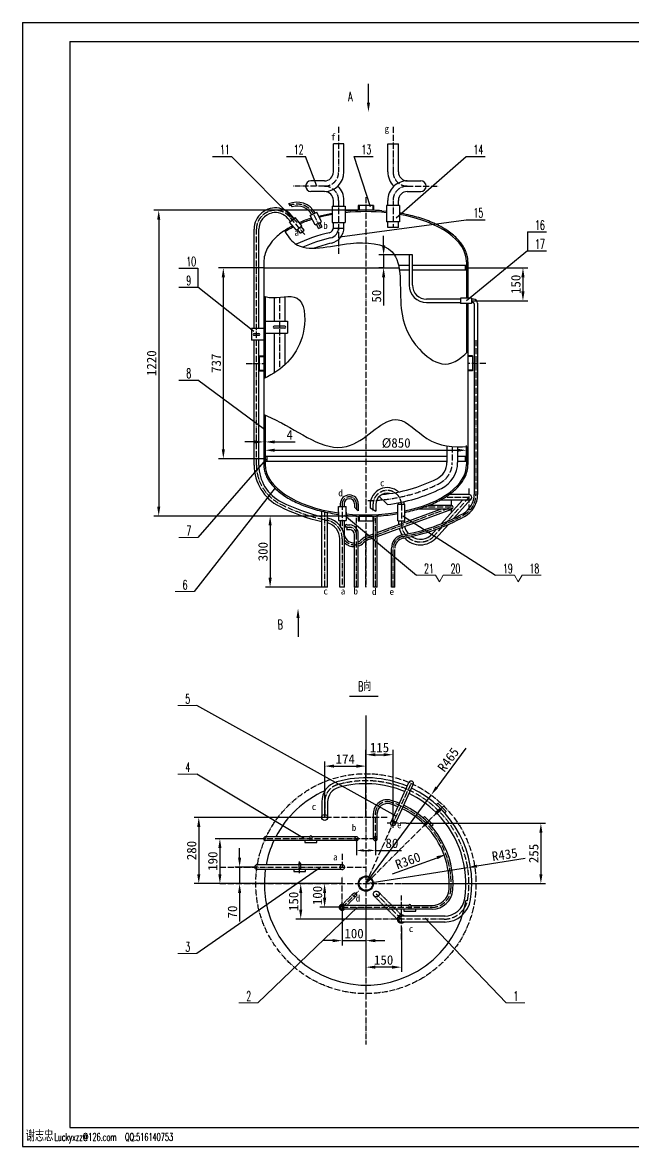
# Model space of a CAD drawing. Extents: x 43 to 6800, y -21879 to -17127.
# Drawn here: x 43 to 2619, y -21879 to -17127 of the extents above; entities that cross this region are included whole.
import ezdxf

# ---------------------------------------------------------------- set-up
doc = ezdxf.new("R2010")
doc.units = 0
doc.header["$LTSCALE"] = 10
doc.header["$MEASUREMENT"] = 0
doc.linetypes.add('DASHED2', pattern=[0.375, 0.25, -0.125])
doc.linetypes.add('DHX', pattern=[3.36, 2.5, -0.4, 0.06, -0.4])
doc.layers.get('0').update_dxf_attribs({"linetype": 'CONTINUOUS'})
doc.layers.get('DEFPOINTS').update_dxf_attribs({"linetype": 'CONTINUOUS'})
doc.layers.add('图层4', color=7, linetype='DASHED2')
doc.layers.add('细直线', color=7, linetype='CONTINUOUS', lineweight=15)
doc.styles.add('HZ', font='txt.shx', dxfattribs={"width": 0.6, "height": 5, "bigfont": 'hztxt.shx'})
doc.dimstyles.new('xie大字体ISO-25', dxfattribs={"dimtxt": 40, "dimasz": 40, "dimexe": 20, "dimexo": 0, "dimgap": 10, "dimtad": 1, "dimtxsty": 'Standard', "dimcen": 2.5, "dimadec": 0, "dimazin": 0, "dimtfac": 1, "dimtmove": 0, "dimatfit": 3, "dimfxl": 0, "dimarcsym": 0})

# ---------------------------------------------------------------- blocks, each defined once
blk = doc.blocks.new('*D79')
at = {"color": 0, "lineweight": -2}
for p, q in [((959.7, -20657.8), (959.7, -20617.8)), ((1033.4, -20697.8), (939.7, -20697.8)), ((959.7, -20697.8), (959.7, -20767.8)), ((1028.1, -20767.8), (939.7, -20767.8)), ((959.7, -20807.8), (959.7, -20927.8))]:
    blk.add_line(p, q, dxfattribs=at)
at = {"color": 0}
for points in [[(953.1, -20657.8), (966.4, -20657.8), (959.7, -20697.8)], [(953.1, -20807.8), (966.4, -20807.8), (959.7, -20767.8)]]:
    blk.add_solid(points, dxfattribs=at)
at = {"layer": 'DEFPOINTS', "color": 0}
for p in [(1033.4, -20697.8), (959.7, -20767.8), (1028.1, -20767.8)]:
    blk.add_point(p, dxfattribs=at)
at = {"color": 0, "insert": (929.7, -20887.8), "char_height": 40, "attachment_point": 5, "rotation": 90}
blk.add_mtext('70', dxfattribs=at)
blk = doc.blocks.new('*D80')
at = {"color": 0, "lineweight": -2}
for p, q in [((1493.1, -20953.7), (1493.1, -21140.9)), ((1643.1, -20953.7), (1643.1, -21140.9)), ((1603.1, -21120.9), (1533.1, -21120.9))]:
    blk.add_line(p, q, dxfattribs=at)
at = {"color": 0}
for points in [[(1533.1, -21114.3), (1533.1, -21127.6), (1493.1, -21120.9)], [(1603.1, -21114.3), (1603.1, -21127.6), (1643.1, -21120.9)]]:
    blk.add_solid(points, dxfattribs=at)
at = {"layer": 'DEFPOINTS', "color": 0}
for p in [(1493.1, -20953.7), (1643.1, -20953.7), (1493.1, -21120.9)]:
    blk.add_point(p, dxfattribs=at)
at = {"color": 0, "insert": (1568.1, -21090.9), "char_height": 40, "attachment_point": 5}
blk.add_mtext('150', dxfattribs=at)
blk = doc.blocks.new('*D81')
at = {"color": 0, "lineweight": -2}
for p, q in [((2166.5, -20661.8), (1962.3, -20694)), ((1493.1, -20767.8), (1922.8, -20700.2))]:
    blk.add_line(p, q, dxfattribs=at)
at = {"color": 0}
blk.add_solid([(1961.3, -20687.4), (1963.4, -20700.5), (1922.8, -20700.2)], dxfattribs=at)
at = {"layer": 'DEFPOINTS', "color": 0}
for p in [(1922.8, -20700.2), (1493.1, -20767.8)]:
    blk.add_point(p, dxfattribs=at)
at = {"color": 0, "insert": (2079.5, -20645.1), "char_height": 40, "attachment_point": 5, "rotation": 8.9491}
blk.add_mtext('R435', dxfattribs=at)
blk = doc.blocks.new('*D82')
at = {"color": 0, "lineweight": -2}
for p, q in [((1914.7, -20194.5), (1792.3, -20361)), ((1493.1, -20767.8), (1768.6, -20393.2))]:
    blk.add_line(p, q, dxfattribs=at)
at = {"color": 0}
blk.add_solid([(1786.9, -20357), (1797.7, -20364.9), (1768.6, -20393.2)], dxfattribs=at)
at = {"layer": 'DEFPOINTS', "color": 0}
for p in [(1768.6, -20393.2), (1493.1, -20767.8)]:
    blk.add_point(p, dxfattribs=at)
at = {"color": 0, "insert": (1841.2, -20243.9), "char_height": 40, "attachment_point": 5, "rotation": 53.6732}
blk.add_mtext('R465', dxfattribs=at)
blk = doc.blocks.new('*D83')
at = {"color": 0, "lineweight": -2}
for p, q in [((1068.7, -20577.8), (856.5, -20577.8)), ((876.5, -20617.8), (876.5, -20727.8)), ((1064.1, -20767.8), (856.5, -20767.8))]:
    blk.add_line(p, q, dxfattribs=at)
at = {"color": 0}
for points in [[(869.8, -20617.8), (883.2, -20617.8), (876.5, -20577.8)], [(869.8, -20727.8), (883.2, -20727.8), (876.5, -20767.8)]]:
    blk.add_solid(points, dxfattribs=at)
at = {"layer": 'DEFPOINTS', "color": 0}
for p in [(1068.7, -20577.8), (876.5, -20767.8), (1064.1, -20767.8)]:
    blk.add_point(p, dxfattribs=at)
at = {"color": 0, "insert": (846.5, -20672.8), "char_height": 40, "attachment_point": 5, "rotation": 90}
blk.add_mtext('190', dxfattribs=at)
blk = doc.blocks.new('*D84')
at = {"color": 0, "lineweight": -2}
for p, q in [((1453.1, -20577.8), (1453.1, -20647.5)), ((1533.1, -20577.8), (1533.1, -20647.5)), ((1483.1, -20627.5), (1503.1, -20627.5)), ((1533.1, -20627.5), (1643.1, -20627.5))]:
    blk.add_line(p, q, dxfattribs=at)
at = {"color": 0}
for points in [[(1483.1, -20622.5), (1483.1, -20632.5), (1453.1, -20627.5)], [(1503.1, -20622.5), (1503.1, -20632.5), (1533.1, -20627.5)]]:
    blk.add_solid(points, dxfattribs=at)
at = {"layer": 'DEFPOINTS', "color": 0}
for p in [(1453.1, -20577.8), (1533.1, -20577.8), (1533.1, -20627.5)]:
    blk.add_point(p, dxfattribs=at)
at = {"color": 0, "insert": (1603.1, -20597.5), "char_height": 40, "attachment_point": 5}
blk.add_mtext('80', dxfattribs=at)
blk = doc.blocks.new('*D85')
at = {"color": 0, "lineweight": -2}
for p, q in [((1393.1, -20867.8), (1393.1, -21028.8)), ((1493.1, -20867.8), (1493.1, -21028.8)), ((1353.1, -21008.8), (1313.1, -21008.8)), ((1393.1, -21008.8), (1493.1, -21008.8)), ((1533.1, -21008.8), (1573.1, -21008.8))]:
    blk.add_line(p, q, dxfattribs=at)
at = {"color": 0}
for points in [[(1353.1, -21002.1), (1353.1, -21015.5), (1393.1, -21008.8)], [(1533.1, -21002.1), (1533.1, -21015.5), (1493.1, -21008.8)]]:
    blk.add_solid(points, dxfattribs=at)
at = {"layer": 'DEFPOINTS', "color": 0}
for p in [(1393.1, -20867.8), (1493.1, -20867.8), (1493.1, -21008.8)]:
    blk.add_point(p, dxfattribs=at)
at = {"color": 0, "insert": (1443.1, -20978.8), "char_height": 40, "attachment_point": 5}
blk.add_mtext('100', dxfattribs=at)
blk = doc.blocks.new('*D86')
at = {"color": 0, "lineweight": -2}
for p, q in [((1319.1, -20487.8), (767.2, -20487.8)), ((787.2, -20527.8), (787.2, -20727.8)), ((1319.1, -20767.8), (767.2, -20767.8))]:
    blk.add_line(p, q, dxfattribs=at)
at = {"color": 0}
for points in [[(780.5, -20527.8), (793.9, -20527.8), (787.2, -20487.8)], [(780.5, -20727.8), (793.9, -20727.8), (787.2, -20767.8)]]:
    blk.add_solid(points, dxfattribs=at)
at = {"layer": 'DEFPOINTS', "color": 0}
for p in [(1319.1, -20487.8), (787.2, -20767.8), (1319.1, -20767.8)]:
    blk.add_point(p, dxfattribs=at)
at = {"color": 0, "insert": (757.2, -20627.8), "char_height": 40, "attachment_point": 5, "rotation": 90}
blk.add_mtext('280', dxfattribs=at)
blk = doc.blocks.new('*D87')
at = {"color": 0, "lineweight": -2}
for p, q in [((1493.1, -20056.7), (1493.1, -20290.9)), ((1319.1, -20487.8), (1319.1, -20250.9)), ((1359.1, -20270.9), (1453.1, -20270.9))]:
    blk.add_line(p, q, dxfattribs=at)
at = {"color": 0}
for points in [[(1359.1, -20264.2), (1359.1, -20277.6), (1319.1, -20270.9)], [(1453.1, -20264.2), (1453.1, -20277.6), (1493.1, -20270.9)]]:
    blk.add_solid(points, dxfattribs=at)
at = {"layer": 'DEFPOINTS', "color": 0}
for p in [(1493.1, -20056.7), (1493.1, -20270.9), (1319.1, -20487.8)]:
    blk.add_point(p, dxfattribs=at)
at = {"color": 0, "insert": (1406.1, -20240.9), "char_height": 40, "attachment_point": 5}
blk.add_mtext('174', dxfattribs=at)
blk = doc.blocks.new('*D88')
at = {"color": 0, "lineweight": -2}
for p, q in [((1663.1, -20512.8), (2252.3, -20512.8)), ((2232.3, -20552.8), (2232.3, -20727.8)), ((1643.1, -20767.8), (2252.3, -20767.8))]:
    blk.add_line(p, q, dxfattribs=at)
at = {"color": 0}
for points in [[(2225.7, -20552.8), (2239, -20552.8), (2232.3, -20512.8)], [(2225.7, -20727.8), (2239, -20727.8), (2232.3, -20767.8)]]:
    blk.add_solid(points, dxfattribs=at)
at = {"layer": 'DEFPOINTS', "color": 0}
for p in [(1663.1, -20512.8), (1643.1, -20767.8), (2232.3, -20767.8)]:
    blk.add_point(p, dxfattribs=at)
at = {"color": 0, "insert": (2202.3, -20640.3), "char_height": 40, "attachment_point": 5, "rotation": 90}
blk.add_mtext('255', dxfattribs=at)
blk = doc.blocks.new('*D89')
at = {"color": 0, "lineweight": -2}
for p, q in [((1493.1, -20487.8), (1493.1, -20202.8)), ((1533.1, -20222.8), (1568.1, -20222.8)), ((1608.1, -20512.2), (1608.1, -20202.8))]:
    blk.add_line(p, q, dxfattribs=at)
at = {"color": 0}
for points in [[(1533.1, -20216.1), (1533.1, -20229.4), (1493.1, -20222.8)], [(1568.1, -20216.1), (1568.1, -20229.4), (1608.1, -20222.8)]]:
    blk.add_solid(points, dxfattribs=at)
at = {"layer": 'DEFPOINTS', "color": 0}
for p in [(1608.1, -20222.8), (1493.1, -20487.8), (1608.1, -20512.2)]:
    blk.add_point(p, dxfattribs=at)
at = {"color": 0, "insert": (1550.6, -20192.8), "char_height": 40, "attachment_point": 5}
blk.add_mtext('115', dxfattribs=at)
blk = doc.blocks.new('*D91')
at = {"color": 0, "lineweight": -2}
blk.add_line((1605.8, -20726.7), (1793.7, -20658.1), dxfattribs=at)
at = {"color": 0}
blk.add_solid([(1791.4, -20651.8), (1796, -20664.3), (1831.3, -20644.4)], dxfattribs=at)
at = {"layer": 'DEFPOINTS', "color": 0}
for p in [(1831.3, -20644.4), (1493.1, -20767.8)]:
    blk.add_point(p, dxfattribs=at)
at = {"color": 0, "insert": (1670.7, -20671.1), "char_height": 40, "attachment_point": 5, "rotation": 20.0592}
blk.add_mtext('R360', dxfattribs=at)
blk = doc.blocks.new('*D92')
at = {"color": 0, "lineweight": -2}
for p, q in [((1393.1, -20767.8), (1298.7, -20767.8)), ((1318.7, -20807.8), (1318.7, -20827.8)), ((1393.1, -20867.8), (1298.7, -20867.8))]:
    blk.add_line(p, q, dxfattribs=at)
at = {"color": 0}
for points in [[(1312.1, -20807.8), (1325.4, -20807.8), (1318.7, -20767.8)], [(1312.1, -20827.8), (1325.4, -20827.8), (1318.7, -20867.8)]]:
    blk.add_solid(points, dxfattribs=at)
at = {"layer": 'DEFPOINTS', "color": 0}
for p in [(1393.1, -20767.8), (1318.7, -20867.8), (1393.1, -20867.8)]:
    blk.add_point(p, dxfattribs=at)
at = {"color": 0, "insert": (1288.7, -20817.8), "char_height": 40, "attachment_point": 5, "rotation": 90}
blk.add_mtext('100', dxfattribs=at)
blk = doc.blocks.new('*D93')
at = {"color": 0, "lineweight": -2}
for p, q in [((1393.1, -20767.8), (1197.9, -20767.8)), ((1217.9, -20807.8), (1217.9, -20877.8)), ((1493.1, -20917.8), (1197.9, -20917.8))]:
    blk.add_line(p, q, dxfattribs=at)
at = {"color": 0}
for points in [[(1211.2, -20807.8), (1224.5, -20807.8), (1217.9, -20767.8)], [(1211.2, -20877.8), (1224.5, -20877.8), (1217.9, -20917.8)]]:
    blk.add_solid(points, dxfattribs=at)
at = {"layer": 'DEFPOINTS', "color": 0}
for p in [(1393.1, -20767.8), (1217.9, -20917.8), (1493.1, -20917.8)]:
    blk.add_point(p, dxfattribs=at)
at = {"color": 0, "insert": (1187.9, -20842.8), "char_height": 40, "attachment_point": 5, "rotation": 90}
blk.add_mtext('150', dxfattribs=at)
blk = doc.blocks.new('*D163')
at = {"color": 0, "lineweight": -2}
for p, q in [((1062.1, -18164.2), (870.9, -18164.2)), ((890.9, -18204.2), (890.9, -18931.2)), ((1062.1, -18971.2), (870.9, -18971.2))]:
    blk.add_line(p, q, dxfattribs=at)
at = {"color": 0}
for points in [[(884.2, -18204.2), (897.6, -18204.2), (890.9, -18164.2)], [(884.2, -18931.2), (897.6, -18931.2), (890.9, -18971.2)]]:
    blk.add_solid(points, dxfattribs=at)
at = {"layer": 'DEFPOINTS', "color": 0}
for p in [(1062.1, -18164.2), (890.9, -18971.2), (1062.1, -18971.2)]:
    blk.add_point(p, dxfattribs=at)
at = {"color": 0, "insert": (860.9, -18567.7), "char_height": 40, "attachment_point": 5, "rotation": 90}
blk.add_mtext('737', dxfattribs=at)
blk = doc.blocks.new('*D164')
at = {"color": 0, "lineweight": -2}
for p, q in [((1453.1, -19213.7), (1068.6, -19213.7)), ((1088.6, -19253.7), (1088.6, -19474.7)), ((1307.3, -19514.7), (1068.6, -19514.7))]:
    blk.add_line(p, q, dxfattribs=at)
at = {"color": 0}
for points in [[(1081.9, -19253.7), (1095.3, -19253.7), (1088.6, -19213.7)], [(1081.9, -19474.7), (1095.3, -19474.7), (1088.6, -19514.7)]]:
    blk.add_solid(points, dxfattribs=at)
at = {"layer": 'DEFPOINTS', "color": 0}
for p in [(1453.1, -19213.7), (1088.6, -19514.7), (1307.3, -19514.7)]:
    blk.add_point(p, dxfattribs=at)
at = {"color": 0, "insert": (1058.6, -19364.2), "char_height": 40, "attachment_point": 5, "rotation": 90}
blk.add_mtext('300', dxfattribs=at)
blk = doc.blocks.new('*D165')
at = {"color": 0, "lineweight": -2}
for p, q in [((1068.1, -18961.2), (1068.1, -18915.6)), ((1108.1, -18935.6), (1878.1, -18935.6)), ((1918.1, -18961.2), (1918.1, -18915.6))]:
    blk.add_line(p, q, dxfattribs=at)
at = {"color": 0}
for points in [[(1108.1, -18928.9), (1108.1, -18942.2), (1068.1, -18935.6)], [(1878.1, -18928.9), (1878.1, -18942.2), (1918.1, -18935.6)]]:
    blk.add_solid(points, dxfattribs=at)
at = {"layer": 'DEFPOINTS', "color": 0}
for p in [(1918.1, -18935.6), (1068.1, -18961.2), (1918.1, -18961.2)]:
    blk.add_point(p, dxfattribs=at)
at = {"color": 0, "insert": (1621.1, -18905.6), "char_height": 40, "attachment_point": 5}
blk.add_mtext('%%c850', dxfattribs=at)
blk = doc.blocks.new('*D166')
at = {"color": 0, "lineweight": -2}
for p, q in [((1062.1, -18787.7), (1062.1, -18920.4)), ((1068.1, -18787.7), (1068.1, -18920.4)), ((1022.1, -18900.4), (982.1, -18900.4)), ((1062.1, -18900.4), (1068.1, -18900.4)), ((1108.1, -18900.4), (1194.8, -18900.4))]:
    blk.add_line(p, q, dxfattribs=at)
at = {"color": 0}
for points in [[(1022.1, -18893.8), (1022.1, -18907.1), (1062.1, -18900.4)], [(1108.1, -18893.8), (1108.1, -18907.1), (1068.1, -18900.4)]]:
    blk.add_solid(points, dxfattribs=at)
at = {"layer": 'DEFPOINTS', "color": 0}
for p in [(1062.1, -18787.7), (1068.1, -18787.7), (1068.1, -18900.4)]:
    blk.add_point(p, dxfattribs=at)
at = {"color": 0, "insert": (1171.5, -18870.4), "char_height": 40, "attachment_point": 5}
blk.add_mtext('4', dxfattribs=at)
blk = doc.blocks.new('*D167')
at = {"color": 0, "lineweight": -2}
for p, q in [((1461.1, -17921.3), (598, -17921.3)), ((618, -17961.3), (618, -19173.7)), ((1068.6, -19213.7), (598, -19213.7))]:
    blk.add_line(p, q, dxfattribs=at)
at = {"color": 0}
for points in [[(611.3, -17961.3), (624.7, -17961.3), (618, -17921.3)], [(611.3, -19173.7), (624.7, -19173.7), (618, -19213.7)]]:
    blk.add_solid(points, dxfattribs=at)
at = {"layer": 'DEFPOINTS', "color": 0}
for p in [(1461.1, -17921.3), (618, -19213.7), (1068.6, -19213.7)]:
    blk.add_point(p, dxfattribs=at)
at = {"color": 0, "insert": (588, -18567.5), "char_height": 40, "attachment_point": 5, "rotation": 90}
blk.add_mtext('1220', dxfattribs=at)
blk = doc.blocks.new('*D206')
at = {"color": 0, "lineweight": -2}
for p, q in [((1568, -18069.7), (1568, -18029.7)), ((1689.8, -18109.7), (1548, -18109.7)), ((1568, -18109.7), (1568, -18164.2)), ((1568, -18164.2), (1548, -18164.2)), ((1568, -18204.2), (1568, -18324.2))]:
    blk.add_line(p, q, dxfattribs=at)
at = {"color": 0}
for points in [[(1561.3, -18069.7), (1574.7, -18069.7), (1568, -18109.7)], [(1561.3, -18204.2), (1574.7, -18204.2), (1568, -18164.2)]]:
    blk.add_solid(points, dxfattribs=at)
at = {"layer": 'DEFPOINTS', "color": 0}
for p in [(1689.8, -18109.7), (1568, -18164.2), (1568, -18164.2)]:
    blk.add_point(p, dxfattribs=at)
at = {"color": 0, "insert": (1538, -18284.2), "char_height": 40, "attachment_point": 5, "rotation": 90}
blk.add_mtext('50', dxfattribs=at)
blk = doc.blocks.new('*D207')
at = {"color": 0, "lineweight": -2}
for p, q in [((1924.1, -18164.2), (2176.6, -18164.2)), ((2156.6, -18204.2), (2156.6, -18264.3)), ((1939.7, -18304.3), (2176.6, -18304.3))]:
    blk.add_line(p, q, dxfattribs=at)
at = {"color": 0}
for points in [[(2149.9, -18204.2), (2163.3, -18204.2), (2156.6, -18164.2)], [(2149.9, -18264.3), (2163.3, -18264.3), (2156.6, -18304.3)]]:
    blk.add_solid(points, dxfattribs=at)
at = {"layer": 'DEFPOINTS', "color": 0}
for p in [(1924.1, -18164.2), (1939.7, -18304.3), (2156.6, -18304.3)]:
    blk.add_point(p, dxfattribs=at)
at = {"color": 0, "insert": (2126.6, -18234.2), "char_height": 40, "attachment_point": 5, "rotation": 90}
blk.add_mtext('150', dxfattribs=at)

msp = doc.modelspace()

# ---------------------------------------------------------------- linework, layer by layer
at = {"color": 0}
for p, q in [((42.636, -17127.154), (6762.636, -17127.154)), ((42.636, -17127.154), (42.636, -21879.154)), ((242.636, -17207.154), (6682.636, -17207.154)), ((242.636, -17207.154), (242.636, -21799.154)), ((1400.626, -17640.542), (1355.626, -17640.542)), ((1355.626, -17759.241), (1355.626, -17640.542)), ((1400.626, -17759.241), (1400.626, -17640.542)), ((1585.626, -17640.541), (1630.626, -17640.541)), ((1585.626, -17759.241), (1585.626, -17640.541)), ((1630.626, -17759.241), (1630.626, -17640.541)), ((845.71, -17693.153), (925.71, -17693.153)), ((1202.462, -17973.148), (925.71, -17693.153)), ((1157.442, -17693.153), (1237.442, -17693.153)), ((1285.966, -17819.241), (1237.442, -17693.153)), ((1511.985, -17906.026), (1443.306, -17693.153)), ((1443.306, -17693.153), (1523.306, -17693.153)), ((1620.813, -17952.719), (1916.396, -17693.153)), ((1916.396, -17693.153), (1996.396, -17693.153)), ((1318.126, -17796.741), (1260.936, -17796.741)), ((1668.126, -17796.741), (1725.315, -17796.741)), ((1318.126, -17841.741), (1260.936, -17841.741)), ((1668.126, -17841.741), (1725.315, -17841.741)), ((1350.626, -17903.578), (1350.626, -17972.464)), ((1350.626, -17903.578), (1405.626, -17903.578)), ((1355.626, -17903.578), (1355.626, -17879.241)), ((1400.626, -17903.578), (1400.626, -17879.241)), ((1405.626, -17903.578), (1405.626, -17972.464)), ((1461.126, -17900.678), (1461.126, -17921.278)), ((1525.126, -17900.678), (1461.126, -17900.678)), ((1464.126, -17900.678), (1464.126, -17921.278)), ((1522.126, -17900.678), (1522.126, -17921.278)), ((1525.126, -17900.678), (1525.126, -17921.278)), ((1580.626, -17901.222), (1580.626, -17970.109)), ((1635.626, -17901.222), (1580.626, -17901.222)), ((1585.626, -17901.222), (1585.626, -17879.241)), ((1630.626, -17901.222), (1630.626, -17879.241)), ((1635.626, -17901.222), (1635.626, -17970.109)), ((1174.793, -17968.366), (1163.998, -17955.729)), ((1170.991, -17971.614), (1193.802, -17952.129)), ((1190, -17955.376), (1179.205, -17942.739)), ((1223.029, -17986.345), (1193.802, -17952.129)), ((1258.37, -17942.738), (1285.239, -17929.394)), ((1278.385, -17983.041), (1258.37, -17942.738)), ((1305.254, -17969.698), (1285.239, -17929.394)), ((1293.37, -17945.767), (1350.626, -17932.987)), ((1382.789, -18033.741), (1916.396, -17960.798)), ((1560.126, -17923.317), (1580.626, -17925.372)), ((1916.396, -17960.798), (1996.396, -17960.798)), ((1020.773, -18420.755), (1020.773, -18001.194)), ((1040.773, -18420.755), (1040.773, -18001.194)), ((1200.219, -18005.83), (1170.991, -17971.614)), ((1200.219, -18005.83), (1223.029, -17986.345)), ((1217.01, -18017.789), (1204.02, -18002.582)), ((1217.01, -18017.789), (1232.218, -18004.799)), ((1232.218, -18004.799), (1219.227, -17989.592)), ((1278.385, -17983.041), (1305.254, -17969.698)), ((1293.55, -17997.841), (1284.654, -17979.928)), ((1293.55, -17997.841), (1307.88, -17990.725)), ((1307.88, -17990.725), (1298.985, -17972.812)), ((1350.626, -17972.464), (1405.626, -17972.464)), ((1355.626, -17994.075), (1355.626, -17972.464)), ((1355.626, -17994.075), (1355.626, -17972.464)), ((1355.626, -17997.683), (1355.626, -17994.075)), ((1400.626, -17997.635), (1355.626, -17997.683)), ((1400.626, -17997.635), (1400.626, -17972.464)), ((1400.626, -17994.075), (1400.626, -17972.464)), ((1635.626, -17970.109), (1580.626, -17970.109)), ((1585.626, -17994.075), (1585.626, -17970.109)), ((1630.626, -17994.075), (1585.626, -17994.075)), ((1630.626, -17994.075), (1630.626, -17970.109)), ((2176.334, -18012.597), (2256.334, -18012.597)), ((2176.334, -18012.597), (2176.334, -18092.597)), ((2176.334, -18092.597), (1918.126, -18304.029)), ((2176.334, -18092.597), (2256.334, -18092.597)), ((1062.126, -18139.178), (1062.126, -18194.792)), ((1689.769, -18109.712), (1675.769, -18109.712)), ((1675.769, -18109.712), (1675.769, -18237.306)), ((1689.769, -18237.306), (1689.769, -18109.712)), ((1918.126, -18139.178), (1918.126, -18293.306)), ((1924.126, -18139.178), (1924.126, -18293.306)), ((703.366, -18166.29), (783.366, -18166.29)), ((783.366, -18166.29), (783.366, -18246.29)), ((1062.126, -18164.178), (1633.18, -18164.178)), ((1062.126, -18194.792), (1062.126, -18996.179)), ((1675.769, -18154.178), (1631.244, -18154.178)), ((1675.769, -18174.178), (1634.695, -18174.178)), ((1878.377, -18154.178), (1689.769, -18154.178)), ((1880.617, -18174.178), (1689.769, -18174.178)), ((1918.126, -18154.178), (1878.377, -18154.178)), ((1918.126, -18174.178), (1880.617, -18174.178)), ((1912.126, -18154.178), (1912.126, -18174.178)), ((1918.126, -18164.178), (1924.126, -18164.178)), ((703.366, -18246.29), (783.366, -18246.29)), ((1019.844, -18433.447), (783.366, -18246.29)), ((1068.126, -18285.525), (1068.126, -18629.879)), ((1105.626, -18290.417), (1105.626, -18390.206)), ((1105.626, -18290.417), (1105.626, -18297.306)), ((1150.626, -18286.877), (1150.626, -18390.206)), ((1150.626, -18286.877), (1150.626, -18297.306)), ((1939.68, -18293.306), (1892.159, -18293.306)), ((1892.159, -18293.306), (1892.159, -18315.306)), ((1939.68, -18293.306), (1939.68, -18315.306)), ((1892.159, -18297.306), (1749.769, -18297.306)), ((1749.769, -18311.306), (1892.159, -18311.306)), ((1939.68, -18315.306), (1892.159, -18315.306)), ((1918.126, -18315.306), (1918.126, -18524.177)), ((1924.126, -18315.306), (1924.126, -18996.179)), ((1948.126, -18297.306), (1939.68, -18297.306)), ((1946.126, -18311.306), (1939.68, -18311.306)), ((1951.126, -18316.306), (1951.126, -19121.988)), ((1965.126, -18314.306), (1965.126, -19121.988)), ((1068.126, -18390.206), (1161.626, -18390.206)), ((1161.626, -18390.206), (1161.626, -18440.206)), ((1009.773, -18420.755), (1009.773, -18470.755)), ((1062.126, -18420.755), (1009.773, -18420.755)), ((1150.626, -18411.206), (1105.626, -18411.206)), ((1150.626, -18419.206), (1105.626, -18419.206)), ((1062.126, -18470.755), (1009.773, -18470.755)), ((1020.773, -18441.755), (1040.773, -18441.755)), ((1020.773, -18449.755), (1040.773, -18449.755)), ((1020.773, -18998.183), (1020.773, -18470.755)), ((1040.773, -18998.183), (1040.773, -18470.755)), ((1068.126, -18440.206), (1161.626, -18440.206)), ((1105.626, -18440.206), (1105.626, -18609.031)), ((1150.626, -18440.206), (1150.626, -18574.57)), ((1042.126, -18536.179), (1042.126, -18600.179)), ((1042.126, -18536.179), (1062.126, -18536.179)), ((1042.126, -18539.179), (1062.126, -18539.179)), ((1944.126, -18536.179), (1924.126, -18536.179)), ((1944.126, -18539.179), (1924.126, -18539.179)), ((1944.126, -18536.179), (1944.126, -18600.179)), ((1042.126, -18597.179), (1062.126, -18597.179)), ((1042.126, -18600.179), (1062.126, -18600.179)), ((1944.126, -18597.179), (1924.126, -18597.179)), ((1944.126, -18600.179), (1924.126, -18600.179)), ((703.366, -18638.879), (783.366, -18638.879)), ((1064.902, -18847.744), (783.366, -18638.879)), ((1062.126, -18787.658), (1062.126, -18996.179)), ((1068.126, -18787.658), (1068.126, -18996.179)), ((1835.626, -18917.434), (1835.626, -18986.986)), ((1880.626, -18921.14), (1880.626, -18986.986)), ((1918.126, -18919.96), (1918.126, -18996.179)), ((1071.258, -18973.007), (783.366, -19304.221)), ((1062.126, -18971.179), (1068.126, -18971.179)), ((1068.126, -18961.179), (1835.626, -18961.179)), ((1068.126, -18981.179), (1835.626, -18981.179)), ((1074.126, -18961.179), (1074.126, -18981.179)), ((1880.626, -18961.179), (1918.126, -18961.179)), ((1880.626, -18981.179), (1918.126, -18981.179)), ((1912.126, -18961.179), (1912.126, -18981.179)), ((1918.126, -18971.179), (1924.126, -18971.179)), ((1110.593, -19094.072), (767.621, -19532.973)), ((1549.802, -19131.008), (1584.209, -19165.414)), ((1928.126, -19147.053), (1805.546, -19147.053)), ((1811.646, -19246.365), (1901.155, -19147.053)), ((1928.126, -19123.053), (1844.603, -19123.053)), ((1865.182, -19222.814), (1937.039, -19143.087)), ((1307.317, -19514.679), (1307.317, -19193.466)), ((1377.126, -19209.703), (1377.126, -19172.712)), ((1377.126, -19172.712), (1409.126, -19172.712)), ((1377.126, -19195.722), (1377.126, -19232.712)), ((1385.126, -19162.712), (1385.126, -19172.712)), ((1401.126, -19162.712), (1401.126, -19172.712)), ((1409.126, -19208.521), (1409.126, -19172.712)), ((1409.126, -19196.904), (1409.126, -19232.712)), ((1445.126, -19162.712), (1445.126, -19176.247)), ((1461.126, -19192.247), (1445.126, -19176.247)), ((1461.126, -19162.712), (1461.126, -19192.247)), ((1511.126, -19165.555), (1511.126, -19178.752)), ((1511.126, -19178.752), (1535.126, -19192.521)), ((1535.126, -19165.555), (1535.126, -19192.521)), ((1541.126, -19299.745), (1855.878, -19184.408)), ((1541.126, -19282.705), (1808.043, -19184.896)), ((1628.126, -19233.46), (1628.126, -19165.555)), ((1658.126, -19165.555), (1628.126, -19165.555)), ((1658.126, -19233.46), (1658.126, -19165.555)), ((1853.126, -19184.896), (1710.978, -19184.896)), ((1853.126, -19168.896), (1757.789, -19168.896)), ((1331.317, -19514.679), (1331.317, -19198.799)), ((1377.126, -19232.712), (1409.126, -19232.712)), ((1385.126, -19232.712), (1385.126, -19256.18)), ((1385.126, -19232.712), (1385.126, -19241.523)), ((1401.126, -19232.712), (1401.126, -19285.201)), ((1401.126, -19232.712), (1401.126, -19243.101)), ((1402.154, -19209.35), (1707.599, -19464.024)), ((1461.126, -19214.079), (1461.126, -19234.22)), ((1461.126, -19234.22), (1525.126, -19234.22)), ((1464.126, -19214.186), (1464.126, -19234.22)), ((1522.126, -19214.186), (1522.126, -19234.22)), ((1525.126, -19214.079), (1525.126, -19234.22)), ((1525.126, -19514.679), (1525.126, -19214.079)), ((1541.126, -19514.679), (1541.126, -19213.328)), ((1614.611, -19205.877), (1628.126, -19203.412)), ((1628.126, -19233.46), (1658.126, -19233.46)), ((1631.126, -19233.46), (1631.126, -19243.46)), ((1649.594, -19212.476), (2040.929, -19464.024)), ((1655.126, -19233.46), (1655.126, -19240.931)), ((1445.126, -19514.679), (1445.126, -19293.109)), ((1461.126, -19514.679), (1461.126, -19289.099)), ((1502.252, -19296.95), (1525.126, -19288.568)), ((1768.772, -19293.934), (1791.064, -19269.201)), ((1786.599, -19310.002), (1841.535, -19249.05)), ((1383.126, -19514.679), (1383.126, -19310.18)), ((1403.126, -19514.679), (1403.126, -19310.18)), ((1507.757, -19311.973), (1525.126, -19305.609)), ((1601.126, -19514.679), (1601.126, -19350.961)), ((1615.126, -19514.679), (1615.126, -19355.347)), ((1331.317, -19514.679), (1307.317, -19514.679)), ((1403.126, -19514.679), (1383.126, -19514.679)), ((1461.126, -19514.679), (1445.126, -19514.679)), ((1541.126, -19514.679), (1525.126, -19514.679)), ((1615.126, -19514.679), (1601.126, -19514.679)), ((1424.282, -19975.056), (1545.44, -19975.056)), ((1621.698, -20482.75), (778.934, -20015.395)), ((1233.982, -20577.845), (778.934, -20304.315)), ((1599.01, -20508.734), (1675.175, -20339.846)), ((1617.241, -20516.956), (1693.407, -20348.068)), ((1306.626, -20421.725), (1306.626, -20487.845)), ((1331.626, -20421.725), (1331.626, -20487.845)), ((1797.535, -20428.08), (1791.878, -20433.737)), ((1832.89, -20463.435), (1797.535, -20428.08)), ((1525.126, -20577.845), (1525.126, -20471.197)), ((1541.126, -20577.845), (1541.126, -20471.197)), ((1789.05, -20466.264), (1806.727, -20448.586)), ((1791.878, -20433.737), (1827.234, -20469.092)), ((1794.707, -20471.921), (1812.384, -20454.243)), ((1827.234, -20469.092), (1832.89, -20463.435)), ((1741.32, -20484.295), (1735.663, -20489.952)), ((1735.663, -20489.952), (1771.019, -20525.307)), ((1739.199, -20516.115), (1750.512, -20504.801)), ((1776.675, -20519.65), (1741.32, -20484.295)), ((1744.856, -20521.772), (1756.169, -20510.458)), ((1771.019, -20525.307), (1776.675, -20519.65)), ((1256.92, -20569.845), (1068.714, -20569.845)), ((1256.92, -20569.845), (1256.92, -20585.845)), ((1453.126, -20569.845), (1264.92, -20569.845)), ((1264.92, -20569.845), (1264.92, -20585.845)), ((1453.126, -20585.845), (1068.714, -20585.845)), ((1285.92, -20585.845), (1235.92, -20585.845)), ((1235.92, -20585.845), (1235.92, -20593.845)), ((1235.92, -20593.845), (1285.92, -20593.845)), ((1285.92, -20593.845), (1285.92, -20585.845)), ((1302.609, -20697.845), (778.934, -21063.817)), ((1209.275, -20687.845), (1033.425, -20687.845)), ((1393.126, -20707.845), (1033.425, -20707.845)), ((1238.275, -20707.845), (1188.275, -20707.845)), ((1188.275, -20707.845), (1188.275, -20715.845)), ((1188.275, -20715.845), (1238.275, -20715.845)), ((1209.275, -20682.845), (1209.275, -20707.845)), ((1217.275, -20682.845), (1217.275, -20707.845)), ((1393.126, -20687.845), (1217.275, -20687.845)), ((1238.275, -20715.845), (1238.275, -20707.845)), ((1674.604, -20859.845), (1393.126, -20859.845)), ((1674.604, -20859.845), (1674.604, -20875.845)), ((1682.604, -20859.845), (1682.604, -20875.845)), ((1682.604, -20859.845), (1772.41, -20859.845)), ((1458.098, -20867.678), (1036.607, -21271.413)), ((1772.41, -20875.845), (1393.126, -20875.845)), ((1828.126, -20905.345), (1643.126, -20905.345)), ((1703.604, -20875.845), (1653.604, -20875.845)), ((1653.604, -20875.845), (1653.604, -20883.845)), ((1653.604, -20883.845), (1703.604, -20883.845)), ((1703.604, -20883.845), (1703.604, -20875.845)), ((1828.126, -20930.345), (1643.126, -20930.345)), ((1743.458, -20913.802), (2085.136, -21271.413)), ((242.636, -21799.154), (6682.636, -21799.154)), ((42.636, -21879.154), (6762.636, -21879.154))]:
    msp.add_line(p, q, dxfattribs=at)
for p, q in [((1503.986, -17465.851), (1503.986, -17386.63)), ((1206.424, -19644.775), (1206.424, -19723.995))]:
    msp.add_line(p, q)
at = {"linetype": 'DHX'}
for p, q in [((1378.126, -17568.765), (1378.126, -17759.241)), ((1608.126, -17568.765), (1608.126, -17759.241)), ((1608.126, -17635.09), (1608.126, -17759.241)), ((1318.126, -17819.241), (1187.193, -17819.241)), ((1668.126, -17819.241), (1799.058, -17819.241)), ((1493.126, -17865.062), (1493.126, -19514.679)), ((1378.126, -17879.241), (1378.126, -18109.837)), ((1608.126, -17879.241), (1608.126, -17994.075)), ((1235.14, -18023.617), (1171.601, -17949.234)), ((1300.715, -17994.283), (1273.482, -17939.444)), ((1030.773, -18998.183), (1030.773, -18001.194)), ((1128.126, -18289.037), (1128.126, -18593.414)), ((1958.126, -18470.586), (1958.126, -19121.988)), ((987.126, -18568.179), (1062.126, -18568.179)), ((1999.126, -18568.179), (1924.126, -18568.179)), ((1858.126, -18920.112), (1858.126, -18986.986)), ((1928.126, -19097.981), (1928.126, -19188.181)), ((1777.685, -19301.968), (1928.126, -19135.053)), ((1928.126, -19135.053), (1826.502, -19135.053)), ((1853.126, -19147.053), (1853.126, -19200.342)), ((1319.317, -19514.679), (1319.317, -19196.243)), ((1393.126, -19162.712), (1393.126, -19268.949)), ((1453.126, -19162.712), (1453.126, -19193.626)), ((1505.005, -19304.461), (1853.126, -19176.896)), ((1523.126, -19165.555), (1523.126, -19196.392)), ((1643.126, -19165.555), (1643.126, -19243.46)), ((1853.126, -19176.896), (1736.04, -19176.896)), ((1453.126, -19514.679), (1453.126, -19213.741)), ((1533.126, -19514.679), (1533.126, -19213.741)), ((1493.126, -19514.679), (1493.126, -19291.104)), ((1393.126, -19310.18), (1393.126, -19514.679)), ((1608.126, -19514.679), (1608.126, -19349.679)), ((1493.126, -20056.726), (1493.126, -21448.037)), ((1493.126, -20767.845), (1684.291, -20343.957)), ((1319.126, -20421.725), (1319.126, -20487.845)), ((1493.126, -20767.845), (1821.93, -20439.04)), ((1533.126, -20577.845), (1533.126, -20471.197)), ((1820.622, -20440.348), (1786.25, -20474.72)), ((1583.122, -20487.845), (1112.126, -20487.845)), ((1663.122, -20512.845), (1583.122, -20512.845)), ((1608.126, -20531.604), (1608.126, -20492.845)), ((1536.683, -20577.845), (1067.596, -20577.845)), ((1393.126, -20642.48), (1393.126, -20711.459)), ((876.491, -20697.845), (1493.126, -20697.845)), ((1213.275, -20723.495), (1213.275, -20674.885)), ((1393.126, -20867.845), (1393.126, -20734.957)), ((876.491, -20767.845), (1761.454, -20767.845)), ((1393.126, -20867.845), (1463.836, -20797.134)), ((1643.126, -20917.845), (1537.06, -20811.779)), ((1643.126, -21003.683), (1643.126, -20817.845)), ((1393.126, -20867.845), (1772.41, -20867.845)), ((1824.373, -20917.845), (1493.126, -20917.845))]:
    msp.add_line(p, q, dxfattribs=at)
msp.add_circle((1493.126, -20767.845), 465, dxfattribs=at)
at = {"color": 0}
for centre, radius in [((1319.126, -20487.845), 12.5), ((1608.126, -20512.845), 10), ((1493.126, -20767.845), 32), ((1493.126, -20767.845), 29), ((1393.126, -20867.845), 8)]:
    msp.add_circle(centre, radius, dxfattribs=at)
at = {"linetype": 'DHX'}
for centre, radius, start, end in [((1318.126, -17759.241), 60, 270, 360), ((1668.126, -17759.241), 60, 180.000008, 270.000008), ((1318.126, -17879.241), 60, 360, 90), ((1668.126, -17879.241), 60, 90.000008, 180.000008), ((1201.831, -17975.026), 80, 26.408954, 113.689874), ((1110.773, -18001.194), 80, 40.504223, 180), ((1215.773, -18998.183), 185, 180, 243.426632), ((1758.126, -18986.986), 100, 296.210269, 0), ((1493.126, -18448.679), 700, 270.700925, 296.210269), ((1423.126, -19162.712), 30, 360, 180), ((1583.126, -19165.555), 60, 0, 180), ((1858.126, -19121.988), 100, 298.497746, 0), ((1493.126, -18443.679), 805, 243.426632, 258.264743), ((1313.126, -19310.18), 80, 0, 78.264743), ((1723.126, -19243.46), 80, 180, 313), ((1493.126, -18449.679), 865, 280.388858, 298.497746), ((1513.126, -18044.348), 1220, 264.804672, 265.871131), ((1423.126, -19291.104), 30, 360, 85.871131), ((1443.126, -19285.201), 50, 216.869898, 313.450392), ((1532.53, -19379.577), 80, 110.124816, 133.450392), ((1658.126, -19349.679), 50, 100.388858, 180), ((1493.126, -20767.845), 435, 351.416318, 105.962014), ((1394.126, -20421.725), 75, 105.962014, 180), ((1583.126, -20471.197), 50, 73.122731, 180), ((1493.126, -20767.845), 360, 355.903956, 73.122731), ((1772.41, -20787.845), 80, 270, 355.903956), ((1824.373, -20817.845), 100, 270, 351.416318)]:
    msp.add_arc(centre, radius, start, end, dxfattribs=at)
at = {"color": 0}
for centre, radius, start, end in [((1318.126, -17759.241), 82.5, 270, 360), ((1318.126, -17759.241), 37.5, 270, 360), ((1668.126, -17759.241), 82.5, 180.000008, 226.65825), ((1668.126, -17759.241), 37.5, 180.000008, 270.000008), ((1260.936, -17819.241), 22.5, 90, 270), ((1318.126, -17879.241), 82.5, 360, 46.658242), ((1668.126, -17879.241), 82.5, 90.000008, 180.000008), ((1725.315, -17819.241), 22.5, 270, 90), ((1318.126, -17879.241), 37.5, 360, 90), ((1668.126, -17879.241), 37.5, 90.000008, 180.000008), ((1110.773, -18001.194), 90, 79.255526, 180), ((1112.219, -17999.003), 87.481, 40.028168, 79.985805), ((1201.831, -17975.026), 88, 28.865615, 113.595568), ((1201.831, -17975.026), 72, 29.411995, 106.029503), ((1110.773, -18001.194), 70, 101.720683, 180), ((1109.819, -18002.33), 71.463, 40.700242, 101.058445), ((1333.126, -17994.075), 22.5, 283.117596, 359.999992), ((1333.126, -17994.075), 45, 283.117596, 359.999992), ((1333.126, -17994.075), 67.5, 283.117596, 359.999992), ((1493.126, -18680.678), 682.5, 103.117596, 115.555393), ((1493.126, -18680.678), 660, 103.117596, 113.834031), ((1493.126, -18680.678), 637.5, 103.117596, 109.995898), ((1749.769, -18237.306), 74, 180, 270), ((1749.769, -18237.306), 60, 180, 270), ((1946.126, -18316.306), 5, 360, 90), ((1948.126, -18314.306), 17, 0, 90), ((1105.626, -18415.206), 4, 90, 270), ((1150.626, -18415.206), 4, 270, 90), ((1020.773, -18445.755), 4, 90, 270), ((1040.773, -18445.755), 4, 270, 90), ((1215.773, -18998.183), 195, 180, 243.426632), ((1215.773, -18998.183), 175, 180, 243.426632), ((1758.126, -18986.986), 77.5, 296.210269, 0), ((1758.126, -18986.986), 122.5, 296.210269, 0), ((1583.126, -19165.555), 72, 48.107172, 180), ((1493.126, -18448.679), 677.5, 275.788766, 296.210269), ((1493.126, -18448.679), 722.5, 277.242366, 296.210269), ((1423.126, -19162.712), 38, 360, 180), ((1423.126, -19162.712), 22, 360, 180), ((1583.126, -19165.555), 48, 77.478842, 180), ((1858.126, -19121.988), 93, 298.497746, 0), ((1858.126, -19121.988), 107, 298.497746, 0), ((1928.126, -19135.053), 12, 270, 90), ((1493.126, -18443.679), 815, 243.426632, 256.821489), ((1493.126, -18443.679), 795, 243.426632, 256.483746), ((1583.126, -19165.555), 48, 0, 9.064458), ((1583.126, -19165.555), 72, 0, 10.015201), ((1853.126, -19176.896), 8, 270, 90), ((1493.126, -18443.679), 795, 258.256392, 258.264743), ((1313.126, -19310.18), 70, 0, 74.937021), ((1313.126, -19310.18), 90, 0, 78.264743), ((1723.126, -19243.46), 92, 180, 183.857421), ((1493.126, -18449.679), 858, 280.388858, 298.497746), ((1493.126, -18449.679), 872, 280.388858, 298.497746), ((1443.126, -19285.201), 42, 180, 272.729403), ((1513.126, -18044.348), 1210, 265.146538, 265.864503), ((1513.126, -18044.348), 1230, 265.226448, 265.877738), ((1423.126, -19293.109), 22, 0, 85.877738), ((1423.126, -19289.099), 38, 0, 85.864503), ((1723.126, -19243.46), 92, 194.02808, 213.276001), ((1723.126, -19243.46), 68, 191.863249, 221.751654), ((1723.126, -19243.46), 68, 236.509413, 317.971852), ((1443.126, -19285.201), 58, 226.397181, 271.976108), ((1443.126, -19285.201), 42, 295.376934, 313.450392), ((1443.126, -19285.201), 58, 288.080013, 313.450392), ((1532.53, -19379.577), 88, 110.124816, 133.450392), ((1532.53, -19379.577), 72, 110.124816, 133.450392), ((1658.126, -19349.679), 57, 100.388858, 180), ((1658.126, -19349.679), 43, 100.388858, 180), ((1723.126, -19243.46), 92, 223.114965, 317.971852), ((1394.126, -20421.725), 87.5, 105.962014, 180), ((1493.126, -20767.845), 447.5, 67.006018, 105.962014), ((1684.291, -20343.957), 10, 335.725559, 155.725559), ((1493.126, -20767.845), 429, 113.813025, 152.513574), ((1394.126, -20421.725), 62.5, 105.962014, 180), ((1493.126, -20767.845), 422.5, 67.081799, 105.962014), ((1493.126, -20767.845), 447.5, 351.416318, 64.4451), ((1583.126, -20471.197), 58, 73.122731, 180), ((1583.126, -20471.197), 42, 73.122731, 180), ((1493.126, -20767.845), 352, 67.353499, 73.122731), ((1493.126, -20767.845), 368, 67.282701, 73.122731), ((1493.126, -20767.845), 422.5, 45.542447, 64.369319), ((1493.126, -20767.845), 352, 45.651092, 64.097619), ((1493.126, -20767.845), 368, 355.903956, 64.168417), ((1791.878, -20469.092), 4, 135, 315), ((1493.126, -20767.845), 422.5, 351.416318, 44.457553), ((1742.027, -20518.943), 4, 135, 315), ((1493.126, -20767.845), 352, 355.903956, 44.348908), ((1068.714, -20577.845), 8, 90, 270), ((1260.92, -20569.845), 4, 0, 180), ((1453.126, -20577.845), 8, 90, 270), ((1453.126, -20577.845), 8, 270, 90), ((1533.126, -20577.845), 8, 90, 270), ((1533.126, -20577.845), 8, 270, 90), ((1493.126, -20767.845), 429, 154.897279, 169.252557), ((1033.425, -20697.845), 10, 90, 270), ((1493.126, -20767.845), 429, 171.960247, 350.648104), ((1213.275, -20682.845), 4, 0, 180), ((1393.126, -20697.845), 10, 90, 270), ((1393.126, -20697.845), 10, 270, 90), ((1772.41, -20787.845), 72, 270, 355.903956), ((1772.41, -20787.845), 88, 270, 355.903956), ((1393.126, -20867.845), 13, 37.979872, 322.020128), ((1678.604, -20859.845), 4, 0, 180), ((1824.373, -20817.845), 87.5, 270, 351.416318), ((1824.373, -20817.845), 112.5, 270, 351.416318), ((1643.126, -20917.845), 17.5, 45.584691, 314.415309), ((1643.126, -20917.845), 12.5, 90, 270)]:
    msp.add_arc(centre, radius, start, end, dxfattribs=at)
for centre, major_axis, start_param, end_param in [((1493.126, -18139.178), (-425, 0), 5.27445111, 5.42278032), ((1493.126, -18139.178), (-425, 0), 5.05430638, 5.19486549), ((1493.126, -18139.178), (-425, 0), 4.50502362, 4.91975427), ((1493.126, -18139.178), (-425, 0), 3.14159265, 4.3704715), ((1493.126, -18139.178), (-425, 0), 5.51377083, 5.64244558), ((1493.126, -18996.179), (425, 0), 3.14159265, 4.43594001), ((1493.126, -18996.179), (425, 0), 5.11110489, 6.28318531), ((1493.126, -18996.179), (425, 0), 4.51343193, 5.03563597)]:
    msp.add_ellipse(centre, major_axis=major_axis, ratio=0.5, start_param=start_param, end_param=end_param, dxfattribs=at)
for points, knots in [([(1166.606, -17894.384), (1167.449, -17895.935), (1178.996, -17896.109), (1177.583, -17903.64), (1181.949, -17905.826)], [14.75788349, 14.75788349, 14.75788349, 14.75788349, 20.22186017, 34.39454243, 34.39454243, 34.39454243, 34.39454243]), ([(1263.928, -17953.931), (1263.239, -17954.149), (1262.552, -17954.368), (1244.349, -17960.205), (1227.635, -17966.465), (1211.893, -17973.307)], [5.276927402, 5.276927402, 5.276927402, 5.276927402, 5.282625808, 5.282625808, 5.428024915, 5.428024915, 5.428024915, 5.428024915]), ([(1560.126, -17923.317), (1536.425, -17921.439), (1512.412, -17920.559), (1461.828, -17920.838), (1435.262, -17922.226), (1407.991, -17924.954), (1406.808, -17925.075), (1405.626, -17925.198)], [4.555209454, 4.555209454, 4.555209454, 4.555209454, 4.723380408, 4.723380408, 4.909795541, 4.909795541, 4.918256343, 4.918256343, 4.918256343, 4.918256343]), ([(1924.126, -18139.178), (1924.126, -18132.272), (1923.487, -18125.365), (1920.946, -18111.638), (1919.044, -18104.817), (1914.009, -18091.336), (1910.878, -18084.676), (1899.635, -18064.894), (1889.7, -18052.114), (1865.437, -18027.829), (1851.107, -18016.323), (1818.561, -17994.904), (1800.344, -17984.991), (1760.638, -17967.057), (1739.149, -17959.035), (1693.625, -17945.134), (1669.59, -17939.256), (1641.68, -17933.974), (1638.659, -17933.421), (1635.626, -17932.886)], [3.14159265, 3.14159265, 3.14159265, 3.14159265, 3.23388659, 3.23388659, 3.32618054, 3.32618054, 3.41847448, 3.41847448, 3.60488961, 3.60488961, 3.79130474, 3.79130474, 3.97771988, 3.97771988, 4.16413501, 4.16413501, 4.35055014, 4.35055014, 4.37307449, 4.37307449, 4.37307449, 4.37307449]), ([(1183.839, -17986.655), (1170.145, -17993.785), (1157.406, -18001.398), (1129.93, -18020.33), (1116.094, -18032.004), (1094.77, -18054.574), (1086.613, -18065.286), (1074.806, -18085.409), (1070.615, -18094.717), (1064.639, -18113.603), (1062.855, -18123.183), (1062.186, -18134.918), (1062.126, -18137.048), (1062.126, -18139.178)], [5.517942893, 5.517942893, 5.517942893, 5.517942893, 5.655456074, 5.655456074, 5.841871207, 5.841871207, 5.997814259, 5.997814259, 6.126267621, 6.126267621, 6.254720982, 6.254720982, 6.283185307, 6.283185307, 6.283185307, 6.283185307]), ([(1149.332, -18006.997), (1162.255, -18028.864), (1221.525, -18112.288), (1404.25, -18045.89), (1664.434, -18068.844), (1619.147, -18330.55), (1687.935, -18493.323), (1822.822, -18595.94), (1889.169, -18554.011), (1924.126, -18518.168)], [34.8404027, 34.8404027, 34.8404027, 34.8404027, 106.87937958, 341.31036078, 520.67925556, 763.38620681, 951.68262759, 1064.4758149, 1200.76019957, 1200.76019957, 1200.76019957, 1200.76019957]), ([(1062.126, -18283.714), (1069.515, -18286.032), (1114.636, -18298.655), (1230.86, -18255.876), (1248.083, -18481.223), (1152.566, -18586.72), (1072.317, -18627.949), (1062.126, -18632.763)], [7.25290755, 7.25290755, 7.25290755, 7.25290755, 30.60841331, 148.10826674, 283.2714568, 521.22797443, 555.12932696, 555.12932696, 555.12932696, 555.12932696]), ([(1062.126, -18785.033), (1086.624, -18795.732), (1203.523, -18847.737), (1409.335, -19010.902), (1608.589, -18739.462), (1755.113, -18915.325), (1862.439, -18924.571), (1924.126, -18919.499)], [9.1146869, 9.1146869, 9.1146869, 9.1146869, 90.86919813, 398.30868342, 626.1857953, 770.90164028, 950.10192883, 950.10192883, 950.10192883, 950.10192883]), ([(1062.126, -18996.179), (1062.126, -19003.085), (1062.764, -19009.992), (1065.305, -19023.719), (1067.208, -19030.54), (1072.242, -19044.021), (1075.373, -19050.681), (1086.617, -19070.463), (1096.551, -19083.243), (1120.815, -19107.528), (1135.144, -19119.034), (1167.691, -19140.453), (1185.908, -19150.366), (1225.614, -19168.3), (1247.102, -19176.322), (1292.626, -19190.223), (1316.661, -19196.101), (1353.241, -19203.024), (1365.111, -19204.978), (1377.126, -19206.669)], [3.14159265, 3.14159265, 3.14159265, 3.14159265, 3.23388659, 3.23388659, 3.32618054, 3.32618054, 3.41847448, 3.41847448, 3.60488961, 3.60488961, 3.79130474, 3.79130474, 3.97771988, 3.97771988, 4.16413501, 4.16413501, 4.35055014, 4.35055014, 4.4379839, 4.4379839, 4.4379839, 4.4379839]), ([(1658.126, -19198.141), (1681.149, -19193.333), (1703.346, -19187.515), (1746.843, -19173.568), (1767.982, -19165.309), (1806.909, -19146.934), (1824.697, -19136.817), (1856.321, -19115.027), (1870.157, -19103.353), (1891.481, -19080.783), (1899.638, -19070.071), (1911.445, -19049.948), (1915.636, -19040.64), (1921.613, -19021.754), (1923.397, -19012.174), (1924.065, -19000.439), (1924.126, -18998.309), (1924.126, -18996.179)], [5.10797588, 5.10797588, 5.10797588, 5.10797588, 5.28262581, 5.28262581, 5.46904094, 5.46904094, 5.65545607, 5.65545607, 5.84187121, 5.84187121, 5.99781426, 5.99781426, 6.12626762, 6.12626762, 6.25472098, 6.25472098, 6.28318531, 6.28318531, 6.28318531, 6.28318531]), ([(1409.126, -19210.517), (1412.218, -19210.826), (1415.317, -19211.119), (1444.616, -19213.715), (1471.236, -19214.812), (1524.424, -19214.519), (1550.99, -19213.131), (1589.717, -19209.258), (1602.245, -19207.707), (1614.611, -19205.877)], [4.514865554, 4.514865554, 4.514865554, 4.514865554, 4.536965275, 4.536965275, 4.723380408, 4.723380408, 4.909795541, 4.909795541, 5.000124894, 5.000124894, 5.000124894, 5.000124894])]:
    msp.add_open_spline(points, degree=3, knots=knots, dxfattribs=at)
msp.add_spline([(1410.768, -19249.996), (1406.289, -19255.551), (1412.732, -19259.576), (1410.768, -19270.082)], degree=3, dxfattribs=at)
for points in [[(1510.652, -17465.851), (1497.319, -17465.851), (1503.986, -17505.851)], [(1213.091, -19644.775), (1199.758, -19644.775), (1206.424, -19604.775)]]:
    msp.add_solid(points)
at = {"layer": '图层4', "color": 0}
for p, q in [((1387.469, -20862.188), (1440.743, -20808.914)), ((1643.304, -20900.346), (1545.898, -20802.94)), ((1412.439, -20859.845), (1452.056, -20820.228)), ((1625.627, -20918.023), (1528.221, -20820.618))]:
    msp.add_line(p, q, dxfattribs=at)
for centre, radius in [((1446.067, -20814.904), 8.014), ((1537.06, -20811.779), 12.5)]:
    msp.add_circle(centre, radius, dxfattribs=at)
at = {"layer": '细直线'}
for p, q in [((783.366, -19304.221), (703.366, -19304.221)), ((1787.599, -19464.024), (1707.599, -19464.024)), ((1803.599, -19491.737), (1787.599, -19464.024)), ((1803.599, -19491.737), (1819.599, -19464.024)), ((1899.599, -19464.024), (1819.599, -19464.024)), ((2120.929, -19464.024), (2040.929, -19464.024)), ((2136.929, -19491.737), (2120.929, -19464.024)), ((2136.929, -19491.737), (2152.929, -19464.024)), ((2232.929, -19464.024), (2152.929, -19464.024)), ((767.621, -19532.973), (687.621, -19532.973)), ((778.934, -20015.395), (698.934, -20015.395)), ((778.934, -20304.315), (698.934, -20304.315)), ((778.934, -21063.817), (698.934, -21063.817)), ((1036.607, -21271.413), (956.607, -21271.413)), ((2165.136, -21271.413), (2085.136, -21271.413))]:
    msp.add_line(p, q, dxfattribs=at)

# ---------------------------------------------------------------- texts
at = {"style": 'HZ', "width": 0.6}
for s, p in [('A', (1418.398, -17459.938)), ('11', (877.249, -17684.652)), ('12', (1188.982, -17684.652)), ('13', (1474.846, -17684.652)), ('14', (1947.936, -17684.652)), ('15', (1947.936, -17952.298)), ('16', (2207.873, -18004.097)), ('17', (2207.873, -18084.097)), ('10', (734.906, -18157.789)), ('9', (734.906, -18237.789)), ('8', (734.906, -18630.378)), ('7', (734.906, -19295.721)), ('21', (1739.139, -19455.524)), ('20', (1851.139, -19455.524)), ('19', (2072.468, -19455.524)), ('18', (2184.468, -19455.524)), ('6', (719.16, -19524.473)), ('B', (1120.837, -19692.505)), ('B向', (1460.662, -19953.629)), ('5', (730.474, -20006.895)), ('4', (730.474, -20295.814)), ('3', (730.474, -21055.317)), ('2', (988.146, -21262.913)), ('1', (2116.675, -21262.913))]:
    msp.add_text(s, height=40, rotation=0.6, dxfattribs=at).set_placement(p)
at = {"color": 7, "style": 'HZ', "width": 0.6}
msp.add_text(' Luckyxzz@126.com  QQ:516140753', height=32, dxfattribs=at).set_placement((159.277, -21854.757))
at = {"color": 0, "char_height": 28, "width": 6844.73052, "attachment_point": 1}
for s, insert in [('g', (1572.082, -17561.451)), ('f', (1345.845, -17597.126)), ('a', (1191.248, -18000.783)), ('b', (1313.077, -17971.666)), ('d', (1376.512, -19102.04)), ('c', (1552.617, -19059.65)), ('c', (1313.517, -19517.279)), ('a', (1387.126, -19517.279)), ('b', (1440.596, -19517.279)), ('d', (1518.792, -19518.867)), ('e', (1592.834, -19518.867)), ('c', (1264.46, -20428.393)), ('b', (1433.515, -20516.965)), ('e', (1624.669, -20505.267)), ('a', (1354.75, -20641.374)), ('d', (1450.057, -20815.787)), ('c', (1674.411, -20944.453))]:
    msp.add_mtext(s, dxfattribs=dict(at, insert=insert))
at = {"color": 7, "insert": (56.354, -21809.568), "char_height": 48, "width": 136.59769, "attachment_point": 1, "style": 'HZ'}
msp.add_mtext('谢志忠', dxfattribs=at)

# ---------------------------------------------------------------- dimensions: what is measured, and where the dimension line sits
at = {"color": 0}
for base, p1, p2, text, picture, middle in [((617.987, -19213.741), (1461.126, -17921.278), (1068.598, -19213.741), '1220', '*D167', (587.987, -18567.51)), ((1567.984, -18164.178), (1689.769, -18109.712), (1567.984, -18164.178), '50', '*D206', (1537.984, -18284.178)), ((890.894, -18971.179), (1062.126, -18164.178), (1062.126, -18971.179), '737', '*D163', (860.894, -18567.678)), ((2156.606, -18304.306), (1924.126, -18164.178), (1939.68, -18304.306), '150', '*D207', (2126.606, -18234.242)), ((1088.598, -19514.679), (1453.126, -19213.741), (1307.317, -19514.679), '300', '*D164', (1058.598, -19364.21))]:
    dim = msp.add_linear_dim(base=base, p1=p1, p2=p2, angle=90, text=text, dimstyle='xie大字体ISO-25', dxfattribs=at)
    dim.commit()
    dim.dimension.update_dxf_attribs({"geometry": picture, "text_midpoint": middle})
dim = msp.add_linear_dim(base=(1068.126, -18900.44), p1=(1062.126, -18787.658), p2=(1068.126, -18787.658), text='4', dimstyle='xie大字体ISO-25', dxfattribs=at)
dim.commit()
dim.dimension.update_dxf_attribs({"geometry": '*D166', "text_midpoint": (1171.459, -18870.44)})
dim = msp.add_linear_dim(base=(1918.126, -18935.571), p1=(1068.126, -18961.179), p2=(1918.126, -18961.179), text='%%c850', dimstyle='xie大字体ISO-25', dxfattribs=at)
dim.commit()
dim.dimension.update_dxf_attribs({"geometry": '*D165', "text_midpoint": (1621.134, -18935.571), "dimtype": 160})
for base, p1, p2, picture, middle in [((1493.126, -20270.888), (1319.126, -20487.845), (1493.126, -20056.726), '*D87', (1406.126, -20240.888)), ((1608.126, -20222.751), (1493.126, -20487.845), (1608.126, -20512.224), '*D89', (1550.626, -20192.751)), ((1493.126, -21008.809), (1393.126, -20867.845), (1493.126, -20867.845), '*D85', (1443.126, -20978.809)), ((1493.126, -21120.949), (1643.126, -20953.683), (1493.126, -20953.683), '*D80', (1568.126, -21090.949))]:
    dim = msp.add_linear_dim(base=base, p1=p1, p2=p2, dimstyle='xie大字体ISO-25', dxfattribs=at)
    dim.commit()
    dim.dimension.update_dxf_attribs({"geometry": picture, "text_midpoint": middle})
for mpoint, picture, middle in [((1768.587, -20393.217), '*D82', (1841.175, -20243.856)), ((1922.83, -20700.178), '*D81', (2079.509, -20645.135))]:
    dim = msp.add_radius_dim(center=(1493.126, -20767.845), mpoint=mpoint, dimstyle='xie大字体ISO-25', dxfattribs=at)
    dim.commit()
    dim.dimension.update_dxf_attribs({"geometry": picture, "text_midpoint": middle})
for base, p1, p2, picture, middle in [((787.204, -20767.845), (1319.126, -20487.845), (1319.126, -20767.845), '*D86', (757.204, -20627.845)), ((2232.318, -20767.845), (1663.122, -20512.845), (1643.126, -20767.845), '*D88', (2202.318, -20640.345)), ((876.491, -20767.845), (1068.714, -20577.845), (1064.126, -20767.845), '*D83', (846.491, -20672.845)), ((959.731, -20767.845), (1033.425, -20697.845), (1028.126, -20767.845), '*D79', (929.731, -20887.845)), ((1217.855, -20917.845), (1393.126, -20767.845), (1493.126, -20917.845), '*D93', (1187.855, -20842.845)), ((1318.743, -20867.845), (1393.126, -20767.845), (1393.126, -20867.845), '*D92', (1288.743, -20817.845))]:
    dim = msp.add_linear_dim(base=base, p1=p1, p2=p2, angle=90, dimstyle='xie大字体ISO-25', dxfattribs=at)
    dim.commit()
    dim.dimension.update_dxf_attribs({"geometry": picture, "text_midpoint": middle})
dim = msp.add_linear_dim(base=(1533.126, -20627.513), p1=(1453.126, -20577.845), p2=(1533.126, -20577.845), dimstyle='xie大字体ISO-25', override={"dimasz": 30}, dxfattribs=at)
dim.commit()
dim.dimension.update_dxf_attribs({"geometry": '*D84', "text_midpoint": (1603.126, -20597.513)})
dim = msp.add_radius_dim(center=(1493.126, -20767.845), mpoint=(1831.288, -20644.368), dimstyle='xie大字体ISO-25', dxfattribs=at)
dim.commit()
dim.dimension.update_dxf_attribs({"geometry": '*D91', "text_midpoint": (1680.993, -20699.246), "dimtype": 164})

doc.saveas('drawing.dxf')
